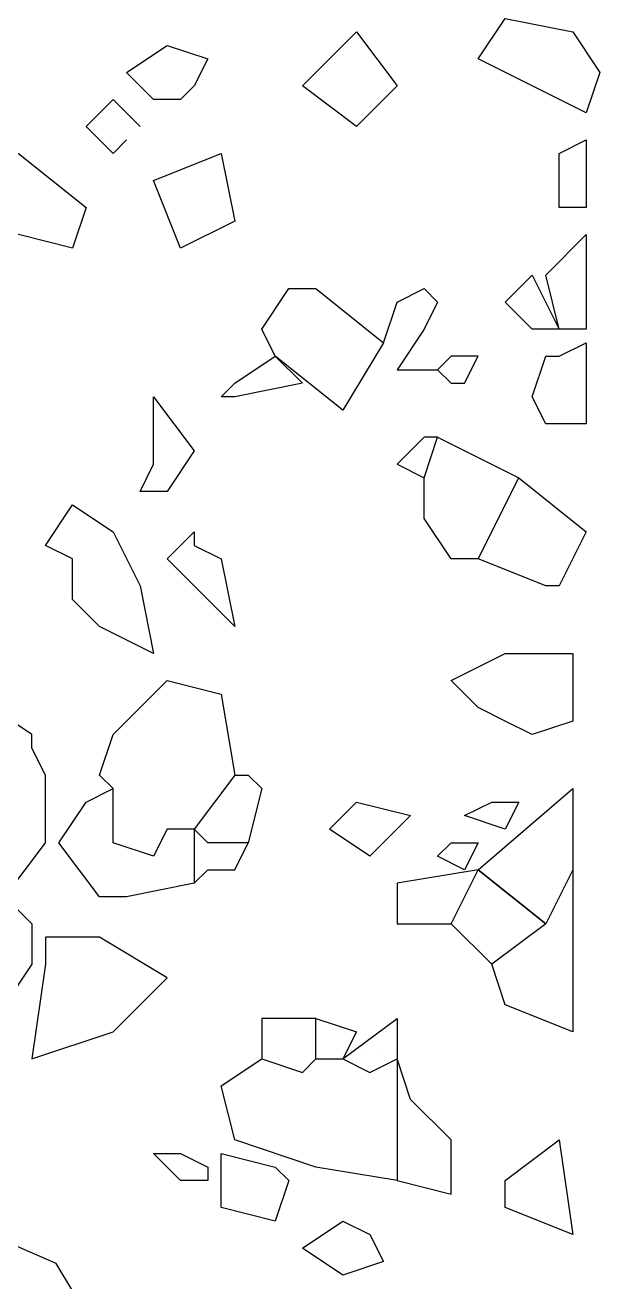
# Model space of a CAD drawing. Header units: metres. Extents: x 2 to 211, y -2073 to -1659.
# Drawn here: x 104.5 to 147, y -1973.5 to -1880.5 of the extents above; entities that cross this region are included whole.
import ezdxf

# ---------------------------------------------------------------- set-up
doc = ezdxf.new("R2010")
doc.units = ezdxf.units.M
doc.header["$LTSCALE"] = 25
doc.header["$MEASUREMENT"] = 0
doc.layers.get('0').update_dxf_attribs({"linetype": 'CONTINUOUS'})
for name, color, linetype in [('BEFUND', 1, 'CONTINUOUS'), ('STEINE', 4, 'CONTINUOUS'), ('STEINESCHRAFF', 4, 'CONTINUOUS')]:
    doc.layers.add(name, color=color, linetype=linetype)

# ---------------------------------------------------------------- blocks, each defined once
blk = doc.blocks.new('*X14')
at = {"color": 0}
for p, q in [((131.25, -1955), (131.25, -1955)), ((129.375, -1956.25), (129.375, -1956.25)), ((130.625, -1956.25), (130.625, -1956.25)), ((131.875, -1956.25), (131.875, -1956.25)), ((130, -1957.5), (130, -1957.5))]:
    blk.add_line(p, q, dxfattribs=at)

msp = doc.modelspace()

# ---------------------------------------------------------------- linework, layer by layer
at = {"layer": 'BEFUND'}
msp.add_lwpolyline([(112.214, -2006.977), (111.41, -1986.266), (112.816, -1982.124), (106.79, -1972.145), (92.126, -1965.743), (72.641, -1960.283), (54.763, -1953.882), (41.305, -1948.233), (27.042, -1941.267)], dxfattribs=at)
at = {"layer": 'STEINE'}
for points in [[(146, -1887), (138, -1883), (140, -1880), (145, -1881), (147, -1884), (146, -1887)], [(125, -1885), (129, -1881), (132, -1885), (129, -1888), (125, -1885)], [(116, -1886), (114, -1886), (112, -1884), (115, -1882), (118, -1883), (117, -1885), (116, -1886)], [(112, -1889), (111, -1890), (109, -1888), (111, -1886), (113, -1888)], [(146, -1894), (144, -1894), (144, -1890), (146, -1889), (146, -1894)], [(100, -1895), (100, -1891), (104, -1890), (109, -1894), (108, -1897), (104, -1896), (100, -1895)], [(116, -1897), (114, -1892), (119, -1890), (120, -1895), (116, -1897)], [(146, -1903), (144, -1903), (143, -1899), (146, -1896), (146, -1900), (146, -1903)], [(144, -1903), (142, -1903), (140, -1901), (142, -1899), (144, -1903)], [(131, -1904), (128, -1909), (123, -1905), (122, -1903), (124, -1900), (126, -1900), (131, -1904)], [(131, -1904), (132, -1901), (134, -1900), (135, -1901), (134, -1903), (132, -1906), (135, -1906), (136, -1907), (137, -1907), (138, -1905), (136, -1905), (135, -1906)], [(146, -1910), (143, -1910), (142, -1908), (143, -1905), (144, -1905), (146, -1904), (146, -1910)], [(125, -1907), (120, -1908), (119, -1908), (120, -1907), (123, -1905), (125, -1907)], [(113, -1915), (114, -1913), (114, -1908), (117, -1912), (115, -1915), (113, -1915)], [(135, -1911), (134, -1911), (132, -1913), (134, -1914)], [(138, -1920), (136, -1920), (134, -1917), (134, -1914), (135, -1911), (141, -1914)], [(143, -1922), (138, -1920), (141, -1914), (146, -1918), (144, -1922), (143, -1922)], [(114, -1927), (110, -1925), (108, -1923), (108, -1920), (106, -1919), (108, -1916), (111, -1918), (113, -1922), (114, -1927)], [(120, -1925), (117, -1922), (115, -1920), (117, -1918), (117, -1919), (119, -1920), (120, -1925), (120, -1925)], [(145, -1932), (142, -1933), (140, -1932), (138, -1931), (136, -1929), (140, -1927), (145, -1927), (145, -1932)], [(117, -1940), (115, -1940), (114, -1942), (111, -1941), (111, -1937), (110, -1936), (111, -1933), (115, -1929), (119, -1930), (120, -1936), (117, -1940)], [(103, -1945), (106, -1941), (106, -1936), (105, -1934), (105, -1933), (102, -1931), (98, -1932), (99, -1934), (98, -1940), (100, -1943), (100, -1944)], [(120, -1936), (121, -1936), (122, -1937), (121, -1941), (118, -1941), (117, -1940)], [(117, -1940), (117, -1944), (112, -1945), (110, -1945), (107, -1941), (109, -1938), (111, -1937)], [(145, -1943), (143, -1947), (138, -1943), (145, -1937), (145, -1942), (145, -1955)], [(129, -1938), (127, -1940), (129, -1938), (133, -1939), (130, -1942), (127, -1940)], [(140, -1940), (137, -1939), (139, -1938), (141, -1938), (140, -1940)], [(117, -1944), (118, -1943), (120, -1943), (121, -1941)], [(138, -1943), (132, -1944), (132, -1947), (136, -1947)], [(143, -1947), (139, -1950), (136, -1947), (138, -1943), (143, -1947)], [(103, -1953), (99, -1951), (100, -1944), (102, -1946), (103, -1945), (105, -1947), (105, -1950), (103, -1953)], [(115, -1951), (110, -1948), (106, -1948), (106, -1950), (105, -1957), (111, -1955), (115, -1951)], [(145, -1955), (140, -1953), (139, -1950)], [(126, -1957), (126, -1954), (122, -1954), (122, -1956), (122, -1957)], [(126, -1954), (129, -1955), (128, -1957)], [(128, -1957), (132, -1954), (132, -1956), (132, -1957)], [(132, -1966), (136, -1967), (136, -1963), (133, -1960), (132, -1957)], [(123, -1969), (119, -1968), (119, -1967), (119, -1964), (123, -1965), (124, -1966), (123, -1969)], [(128, -1973), (125, -1971), (128, -1969), (130, -1970), (131, -1972), (128, -1973)]]:
    msp.add_lwpolyline(points, dxfattribs=at)
for points in [[(137, -1943), (135, -1942), (136, -1941), (138, -1941)], [(120, -1963), (119, -1959), (122, -1957), (125, -1958), (126, -1957), (128, -1957), (128, -1957), (130, -1958), (132, -1957), (132, -1966), (126, -1965)], [(145, -1970), (140, -1968), (140, -1966), (144, -1963)], [(118, -1966), (116, -1966), (114, -1964), (116, -1964), (118, -1965)]]:
    msp.add_lwpolyline(points, close=True, dxfattribs=at)

# ---------------------------------------------------------------- block references
at = {"layer": 'STEINESCHRAFF'}
msp.add_blockref('*X14', (0, 0), dxfattribs=at)

doc.saveas('drawing.dxf')
